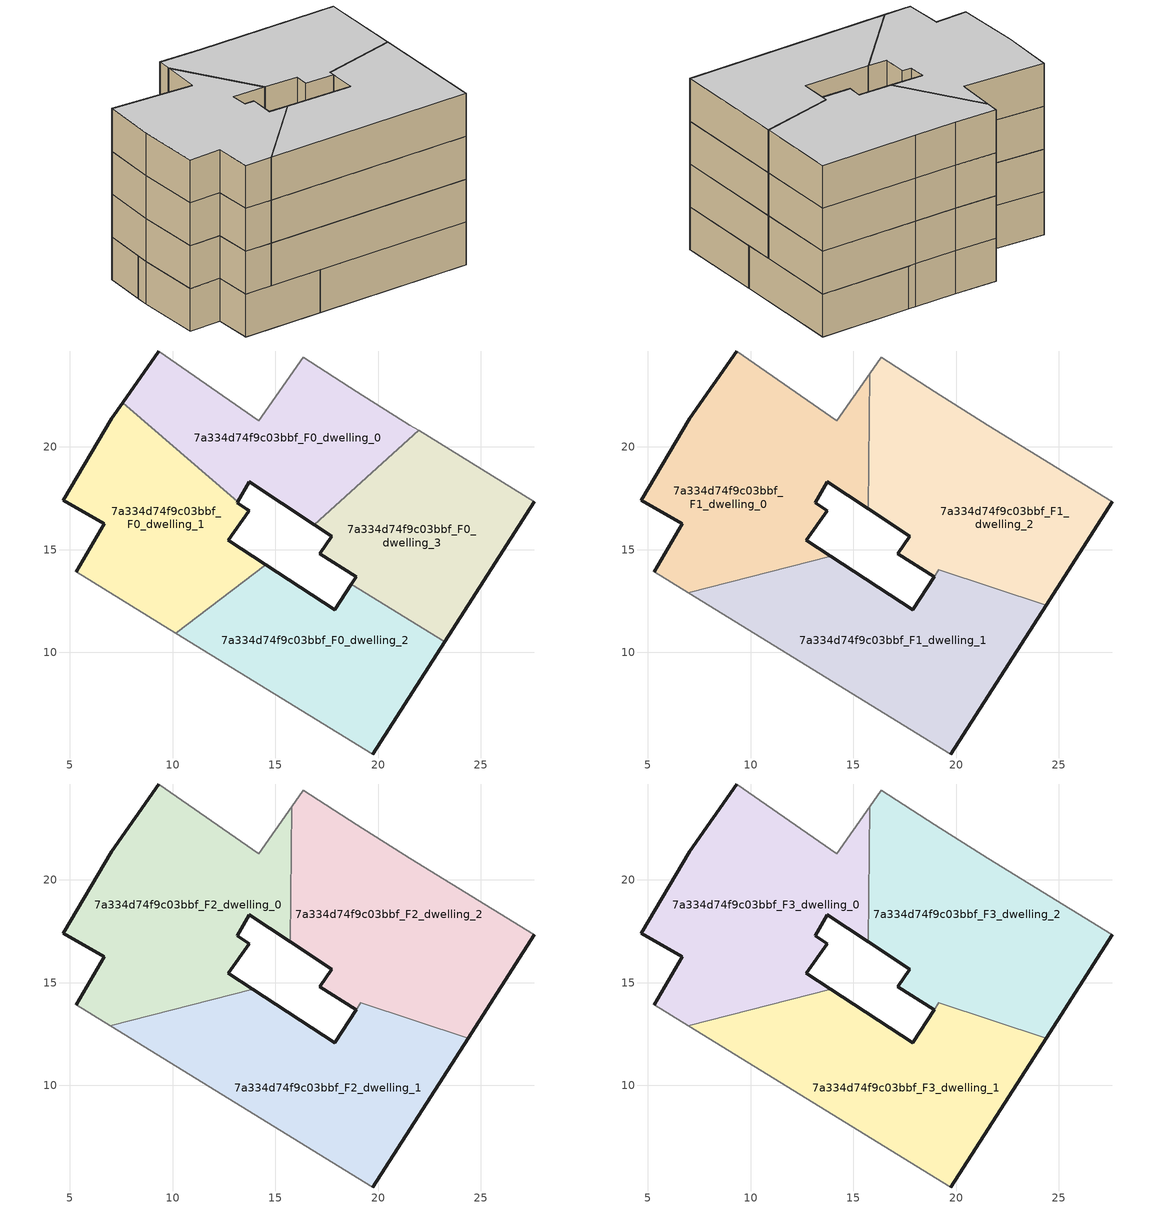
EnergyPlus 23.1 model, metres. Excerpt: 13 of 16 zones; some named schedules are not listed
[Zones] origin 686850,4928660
7a334d74f9c03bbf_F0_dwelling_0
 floor ground (EU_floor_Construction): 21.98,20.79 21.55,21.06 18.95,22.67 16.37,24.36 14.19,21.26 9.34,24.66 7.58,22.15 13.18,17.33 13.74,18.29 16.89,16.21 z0
 wall outside (EU_wall_Construction): 16.89,16.21 13.74,18.29 13.18,17.33 / 7.58,22.15 9.34,24.66 z0:3
 wall adiabatic (EU_wall_Construction): 9.34,24.66 14.19,21.26 16.37,24.36 18.95,22.67 21.55,21.06 21.98,20.79 z0:3
 wall to 7a334d74f9c03bbf_F0_dwelling_1 (EU_wall_Construction): 13.17,17.33 7.58,22.15 z0:3
 wall to 7a334d74f9c03bbf_F0_dwelling_3 (EU_wall_Construction): 21.98,20.79 16.89,16.21 z0:3
7a334d74f9c03bbf_F0_dwelling_1
 floor ground (EU_floor_Construction): 14.54,14.26 12.72,15.45 13.71,16.88 13.72,16.89 13.6,16.97 13.14,17.27 13.18,17.33 7.58,22.15 7.04,21.38 4.68,17.41 6.68,16.26 5.31,13.92 10.17,10.94 z0
 wall outside (EU_wall_Construction): 13.18,17.33 13.14,17.27 13.6,16.97 13.72,16.89 13.71,16.88 12.72,15.45 14.54,14.26 / 5.31,13.92 6.68,16.26 4.68,17.41 7.04,21.38 7.58,22.15 z0:3
 wall adiabatic (EU_wall_Construction): 10.17,10.94 5.31,13.92 z0:3
 wall to 7a334d74f9c03bbf_F0_dwelling_2 (EU_wall_Construction): 14.54,14.26 10.17,10.94 z0:3
7a334d74f9c03bbf_F0_dwelling_2
 floor ground (EU_floor_Construction): 19.74,5.06 23.23,10.51 18.69,13.31 17.9,12.08 14.54,14.26 10.17,10.94 z0
 wall outside (EU_wall_Construction): 14.54,14.26 17.9,12.08 18.69,13.31 / 23.23,10.51 19.74,5.06 z0:3
 wall adiabatic (EU_wall_Construction): 19.74,5.06 10.17,10.94 z0:3
 wall to 7a334d74f9c03bbf_F0_dwelling_3 (EU_wall_Construction): 18.69,13.31 23.23,10.51 z0:3
7a334d74f9c03bbf_F0_dwelling_3
 floor ground (EU_floor_Construction): 23.23,10.51 27.6,17.33 21.98,20.79 16.89,16.21 17.74,15.65 17.17,14.81 18.93,13.67 18.69,13.31 z0
 wall outside (EU_wall_Construction): 18.69,13.31 18.93,13.67 17.17,14.81 17.74,15.65 16.89,16.21 / 27.6,17.33 23.23,10.51 z0:3
 wall adiabatic (EU_wall_Construction): 21.98,20.79 27.6,17.33 z0:3
7a334d74f9c03bbf_F1_dwelling_0
 floor to 7a334d74f9c03bbf_F0_dwelling_0 (EU_floor_Construction): 15.73,16.98 15.8,23.55 14.19,21.26 9.34,24.66 7.58,22.15 13.17,17.33 13.74,18.29 z3
 floor to 7a334d74f9c03bbf_F0_dwelling_1 (EU_floor_Construction): 13.89,14.68 12.72,15.45 13.72,16.89 13.14,17.27 13.17,17.33 7.58,22.15 7.04,21.38 4.68,17.41 6.68,16.26 5.31,13.92 6.97,12.9 z3
 wall outside (EU_wall_Construction): 15.73,16.98 13.74,18.29 13.14,17.27 13.72,16.89 12.72,15.45 13.89,14.68 / 5.31,13.92 6.68,16.26 4.68,17.41 7.04,21.38 9.34,24.66 z3:6
 wall adiabatic (EU_wall_Construction): 9.34,24.66 14.19,21.26 15.8,23.55 / 6.97,12.9 5.31,13.92 z3:6
 wall to 7a334d74f9c03bbf_F1_dwelling_2 (EU_wall_Construction): 15.8,23.55 15.73,16.98 z3:6
 wall to 7a334d74f9c03bbf_F1_dwelling_1 (EU_wall_Construction): 13.89,14.68 6.97,12.9 z3:6
7a334d74f9c03bbf_F1_dwelling_1
 floor to 7a334d74f9c03bbf_F0_dwelling_1 (EU_floor_Construction): 14.54,14.26 13.89,14.68 6.97,12.9 10.17,10.94 z3
 floor to 7a334d74f9c03bbf_F0_dwelling_2 (EU_floor_Construction): 19.74,5.06 23.23,10.51 18.69,13.31 17.9,12.08 14.54,14.26 10.17,10.94 z3
 floor to 7a334d74f9c03bbf_F0_dwelling_3 (EU_floor_Construction): 23.23,10.51 24.38,12.3 19.15,14.02 18.93,13.67 18.69,13.31 z3
 wall outside (EU_wall_Construction): 24.38,12.3 19.74,5.06 / 13.89,14.68 17.9,12.08 18.93,13.67 z3:6
 wall adiabatic (EU_wall_Construction): 19.74,5.06 6.97,12.9 z3:6
 wall to 7a334d74f9c03bbf_F1_dwelling_2 (EU_wall_Construction): 18.93,13.67 19.15,14.02 / 19.16,14.02 24.38,12.3 z3:6
7a334d74f9c03bbf_F1_dwelling_2
 floor to 7a334d74f9c03bbf_F0_dwelling_0 (EU_floor_Construction): 21.98,20.79 21.55,21.06 18.95,22.67 16.37,24.36 15.8,23.55 15.73,16.98 16.89,16.21 z3
 floor to 7a334d74f9c03bbf_F0_dwelling_3 (EU_floor_Construction): 24.38,12.3 27.6,17.33 21.98,20.79 16.89,16.21 17.74,15.65 17.17,14.81 18.93,13.67 19.15,14.02 z3
 wall outside (EU_wall_Construction): 27.6,17.33 24.38,12.3 / 18.93,13.67 17.17,14.81 17.74,15.65 15.73,16.98 z3:6
 wall adiabatic (EU_wall_Construction): 15.8,23.55 16.37,24.36 18.95,22.67 21.55,21.06 27.6,17.33 z3:6
7a334d74f9c03bbf_F2_dwelling_0
 floor to 7a334d74f9c03bbf_F1_dwelling_0 (EU_floor_Construction): 13.89,14.68 12.72,15.45 13.72,16.89 13.14,17.27 13.74,18.29 15.73,16.98 15.8,23.55 14.19,21.26 9.34,24.66 7.04,21.38 4.68,17.41 6.68,16.26 5.31,13.92 6.97,12.9 z6
 wall outside (EU_wall_Construction): 15.73,16.98 13.74,18.29 13.14,17.27 13.72,16.89 12.72,15.45 13.89,14.68 / 5.31,13.92 6.68,16.26 4.68,17.41 7.04,21.38 9.34,24.66 z6:9
 wall adiabatic (EU_wall_Construction): 9.34,24.66 14.19,21.26 15.8,23.55 / 6.97,12.9 5.31,13.92 z6:9
 wall to 7a334d74f9c03bbf_F2_dwelling_2 (EU_wall_Construction): 15.8,23.55 15.73,16.98 z6:9
 wall to 7a334d74f9c03bbf_F2_dwelling_1 (EU_wall_Construction): 13.89,14.68 6.97,12.9 z6:9
7a334d74f9c03bbf_F2_dwelling_1
 floor to 7a334d74f9c03bbf_F1_dwelling_1 (EU_floor_Construction): 19.74,5.06 24.38,12.3 19.15,14.02 18.93,13.67 17.9,12.08 13.89,14.68 6.97,12.9 z6
 wall outside (EU_wall_Construction): 24.38,12.3 19.74,5.06 / 13.89,14.68 17.9,12.08 18.93,13.67 z6:9
 wall adiabatic (EU_wall_Construction): 19.74,5.06 6.97,12.9 z6:9
 wall to 7a334d74f9c03bbf_F2_dwelling_2 (EU_wall_Construction): 18.93,13.67 19.15,14.02 / 19.16,14.02 24.38,12.3 z6:9
7a334d74f9c03bbf_F2_dwelling_2
 floor to 7a334d74f9c03bbf_F1_dwelling_2 (EU_floor_Construction): 24.38,12.3 27.6,17.33 21.55,21.06 18.95,22.67 16.37,24.36 15.8,23.55 15.73,16.98 17.74,15.65 17.17,14.81 18.93,13.67 19.16,14.02 z6
 wall outside (EU_wall_Construction): 27.6,17.33 24.38,12.3 / 18.93,13.67 17.17,14.81 17.74,15.65 15.73,16.98 z6:9
 wall adiabatic (EU_wall_Construction): 15.8,23.55 16.37,24.36 18.95,22.67 21.55,21.06 27.6,17.33 z6:9
7a334d74f9c03bbf_F3_dwelling_0
 floor to 7a334d74f9c03bbf_F2_dwelling_0 (EU_floor_Construction): 13.89,14.68 12.72,15.45 13.72,16.89 13.14,17.27 13.74,18.29 15.73,16.98 15.8,23.55 14.19,21.26 9.34,24.66 7.04,21.38 4.68,17.41 6.68,16.26 5.31,13.92 6.97,12.9 z9
 wall outside (EU_wall_Construction): 15.73,16.98 13.74,18.29 13.14,17.27 13.72,16.89 12.72,15.45 13.89,14.68 / 5.31,13.92 6.68,16.26 4.68,17.41 7.04,21.38 9.34,24.66 z9:12
 wall adiabatic (EU_wall_Construction): 9.34,24.66 14.19,21.26 15.8,23.55 / 6.97,12.9 5.31,13.92 z9:12
 wall to 7a334d74f9c03bbf_F3_dwelling_2 (EU_wall_Construction): 15.8,23.55 15.73,16.98 z9:12
 wall to 7a334d74f9c03bbf_F3_dwelling_1 (EU_wall_Construction): 13.89,14.68 6.97,12.9 z9:12
 ceiling to 7a334d74f9c03bbf_F4_dwelling_0 (EU_floor_Construction): 15.8,23.55 15.73,16.98 13.74,18.29 13.14,17.27 13.72,16.89 12.72,15.45 13.89,14.68 6.97,12.9 5.31,13.92 6.68,16.26 4.68,17.41 7.04,21.38 9.34,24.66 14.19,21.26 z12
7a334d74f9c03bbf_F3_dwelling_1
 floor to 7a334d74f9c03bbf_F2_dwelling_1 (EU_floor_Construction): 19.74,5.06 24.38,12.3 19.15,14.02 18.93,13.67 17.9,12.08 13.89,14.68 6.97,12.9 z9
 wall outside (EU_wall_Construction): 24.38,12.3 19.74,5.06 / 13.89,14.68 17.9,12.08 18.93,13.67 z9:12
 wall adiabatic (EU_wall_Construction): 19.74,5.06 6.97,12.9 z9:12
 wall to 7a334d74f9c03bbf_F3_dwelling_2 (EU_wall_Construction): 18.93,13.67 19.15,14.02 / 19.16,14.02 24.38,12.3 z9:12
 ceiling to 7a334d74f9c03bbf_F4_dwelling_1 (EU_floor_Construction): 24.38,12.3 19.74,5.06 6.97,12.9 13.89,14.68 17.9,12.08 18.93,13.67 19.15,14.02 z12
7a334d74f9c03bbf_F3_dwelling_2
 floor to 7a334d74f9c03bbf_F2_dwelling_2 (EU_floor_Construction): 24.38,12.3 27.6,17.33 21.55,21.06 18.95,22.67 16.37,24.36 15.8,23.55 15.73,16.98 17.74,15.65 17.17,14.81 18.93,13.67 19.16,14.02 z9
 wall outside (EU_wall_Construction): 27.6,17.33 24.38,12.3 / 18.93,13.67 17.17,14.81 17.74,15.65 15.73,16.98 z9:12
 wall adiabatic (EU_wall_Construction): 15.8,23.55 16.37,24.36 18.95,22.67 21.55,21.06 27.6,17.33 z9:12
 ceiling to 7a334d74f9c03bbf_F4_dwelling_2 (EU_floor_Construction): 21.55,21.06 27.6,17.33 24.38,12.3 19.16,14.02 18.93,13.67 17.17,14.81 17.74,15.65 15.73,16.98 15.8,23.55 16.37,24.36 18.95,22.67 z12
[Building]
EU S2 Campaign: North Axis=0; Terrain=City; Solar Distribution=FullExterior
[Site:Location]
Bologna: Latitude=44.5; Longitude=11.25; Time Zone=1; Elevation=37
[SizingPeriod:WeatherFileDays]
AnnualSizingPeriod: Begin Month=1; Begin Day of Month=1; End Month=12; End Day of Month=31; Day of Week for Start Day=Monday; Use Weather File Daylight Saving Period=No; Use Weather File Rain and Snow Indicators=No
[MATERIAL]
EU_InternalMass_Material: Roughness=MediumRough; Thickness=0.1; Conductivity=1; Density=1800; Specific Heat=900; Thermal Absorptance=0.9; Solar Absorptance=0.7; Visible Absorptance=0.7
[MATERIAL:NOMASS] Roughness=MediumRough; Thermal Absorptance=0.9; Solar Absorptance=0.7; Visible Absorptance=0.7
Name | Thermal Resistance
EU_wall_NoMass | 0.905828
EU_floor_NoMass | 0.67114
[CONSTRUCTION]
EU_wall_Construction: EU_wall_NoMass
EU_floor_Construction: EU_floor_NoMass
EU_InternalMass_Construction: EU_InternalMass_Material
[ZONE] Type=1; Multiplier=1; Ceiling Height=autocalculate; Floor Area=autocalculate; Part of Total Floor Area=Yes
Name | Volume
7a334d74f9c03bbf_F0_dwelling_0 | 179.15
7a334d74f9c03bbf_F1_dwelling_0 | 238.865
7a334d74f9c03bbf_F2_dwelling_0; 7a334d74f9c03bbf_F3_dwelling_0 | 238.868
7a334d74f9c03bbf_F0_dwelling_1 | 179.149
7a334d74f9c03bbf_F1_dwelling_1 | 237.874
7a334d74f9c03bbf_F2_dwelling_1; 7a334d74f9c03bbf_F3_dwelling_1 | 237.877
7a334d74f9c03bbf_F0_dwelling_2 | 179.158
7a334d74f9c03bbf_F1_dwelling_2 | 239.848
7a334d74f9c03bbf_F2_dwelling_2; 7a334d74f9c03bbf_F3_dwelling_2 | 239.85
7a334d74f9c03bbf_F0_dwelling_3 | 179.155
[INTERNALMASS] Construction=EU_InternalMass_Construction
Name | Zone or ZoneList | Surface Area
7a334d74f9c03bbf_F0_dwelling_0_EU_InternalMass | 7a334d74f9c03bbf_F0_dwelling_0 | 59.7165
7a334d74f9c03bbf_F0_dwelling_1_EU_InternalMass | 7a334d74f9c03bbf_F0_dwelling_1 | 59.7164
7a334d74f9c03bbf_F0_dwelling_2_EU_InternalMass | 7a334d74f9c03bbf_F0_dwelling_2 | 59.7192
7a334d74f9c03bbf_F0_dwelling_3_EU_InternalMass | 7a334d74f9c03bbf_F0_dwelling_3 | 59.7182
7a334d74f9c03bbf_F1_dwelling_0_EU_InternalMass | 7a334d74f9c03bbf_F1_dwelling_0 | 79.6226
7a334d74f9c03bbf_F1_dwelling_1_EU_InternalMass | 7a334d74f9c03bbf_F1_dwelling_1 | 79.2943
7a334d74f9c03bbf_F1_dwelling_2_EU_InternalMass | 7a334d74f9c03bbf_F1_dwelling_2 | 79.9504
7a334d74f9c03bbf_F2_dwelling_0_EU_InternalMass | 7a334d74f9c03bbf_F2_dwelling_0 | 79.6226
7a334d74f9c03bbf_F2_dwelling_1_EU_InternalMass | 7a334d74f9c03bbf_F2_dwelling_1 | 79.2943
7a334d74f9c03bbf_F2_dwelling_2_EU_InternalMass | 7a334d74f9c03bbf_F2_dwelling_2 | 79.9504
7a334d74f9c03bbf_F3_dwelling_0_EU_InternalMass | 7a334d74f9c03bbf_F3_dwelling_0 | 79.6226
7a334d74f9c03bbf_F3_dwelling_1_EU_InternalMass | 7a334d74f9c03bbf_F3_dwelling_1 | 79.2943
7a334d74f9c03bbf_F3_dwelling_2_EU_InternalMass | 7a334d74f9c03bbf_F3_dwelling_2 | 79.9504
[OTHEREQUIPMENT] Fuel Type=Electricity; Design Level Calculation Method=Watts/Area; Power per Zone Floor Area=1; Fraction Latent=0; Fraction Radiant=0; Fraction Lost=0; Carbon Dioxide Generation Rate=0; EndUse Subcategory=EU_Step8_InternalGains
Name | Zone or ZoneList or Space or SpaceList | Schedule
EU_Step8_InternalGain_7a334d74f9c03bbf_F0_dwelling_0_f000 | 7a334d74f9c03bbf_F0_dwelling_0 | EU_Step8_GainSchedule_7a334d74f9c03bbf_F0_dwelling_0_f000
EU_Step8_InternalGain_7a334d74f9c03bbf_F0_dwelling_1_f000 | 7a334d74f9c03bbf_F0_dwelling_1 | EU_Step8_GainSchedule_7a334d74f9c03bbf_F0_dwelling_1_f000
EU_Step8_InternalGain_7a334d74f9c03bbf_F0_dwelling_2_f000 | 7a334d74f9c03bbf_F0_dwelling_2 | EU_Step8_GainSchedule_7a334d74f9c03bbf_F0_dwelling_2_f000
EU_Step8_InternalGain_7a334d74f9c03bbf_F0_dwelling_3_f000 | 7a334d74f9c03bbf_F0_dwelling_3 | EU_Step8_GainSchedule_7a334d74f9c03bbf_F0_dwelling_3_f000
EU_Step8_InternalGain_7a334d74f9c03bbf_F1_dwelling_0_f000 | 7a334d74f9c03bbf_F1_dwelling_0 | EU_Step8_GainSchedule_7a334d74f9c03bbf_F1_dwelling_0_f000
EU_Step8_InternalGain_7a334d74f9c03bbf_F1_dwelling_1_f000 | 7a334d74f9c03bbf_F1_dwelling_1 | EU_Step8_GainSchedule_7a334d74f9c03bbf_F1_dwelling_1_f000
EU_Step8_InternalGain_7a334d74f9c03bbf_F1_dwelling_2_f000 | 7a334d74f9c03bbf_F1_dwelling_2 | EU_Step8_GainSchedule_7a334d74f9c03bbf_F1_dwelling_2_f000
EU_Step8_InternalGain_7a334d74f9c03bbf_F2_dwelling_0_f000 | 7a334d74f9c03bbf_F2_dwelling_0 | EU_Step8_GainSchedule_7a334d74f9c03bbf_F2_dwelling_0_f000
EU_Step8_InternalGain_7a334d74f9c03bbf_F2_dwelling_1_f000 | 7a334d74f9c03bbf_F2_dwelling_1 | EU_Step8_GainSchedule_7a334d74f9c03bbf_F2_dwelling_1_f000
EU_Step8_InternalGain_7a334d74f9c03bbf_F2_dwelling_2_f000 | 7a334d74f9c03bbf_F2_dwelling_2 | EU_Step8_GainSchedule_7a334d74f9c03bbf_F2_dwelling_2_f000
EU_Step8_InternalGain_7a334d74f9c03bbf_F3_dwelling_0_f000 | 7a334d74f9c03bbf_F3_dwelling_0 | EU_Step8_GainSchedule_7a334d74f9c03bbf_F3_dwelling_0_f000
EU_Step8_InternalGain_7a334d74f9c03bbf_F3_dwelling_1_f000 | 7a334d74f9c03bbf_F3_dwelling_1 | EU_Step8_GainSchedule_7a334d74f9c03bbf_F3_dwelling_1_f000
EU_Step8_InternalGain_7a334d74f9c03bbf_F3_dwelling_2_f000 | 7a334d74f9c03bbf_F3_dwelling_2 | EU_Step8_GainSchedule_7a334d74f9c03bbf_F3_dwelling_2_f000
[ZONEVENTILATION:DESIGNFLOWRATE] Schedule=EU_AlwaysOn; Design Flow Rate Calculation Method=AirChanges/Hour; Air Changes per Hour=0.73129; Ventilation Type=Natural; Fan Pressure Rise=0; Fan Total Efficiency=1; Constant Term Coefficient=1; Temperature Term Coefficient=0; Velocity Term Coefficient=0; Velocity Squared Term Coefficient=0; Minimum Indoor Temperature=-100; Maximum Indoor Temperature=100; Delta Temperature=-100; Minimum Outdoor Temperature=-100; Maximum Outdoor Temperature=100; Maximum Wind Speed=40
Name | Zone or ZoneList or Space or SpaceList
EU_ConstantAir_7a334d74f9c03bbf_F0_dwelling_0 | 7a334d74f9c03bbf_F0_dwelling_0
EU_ConstantAir_7a334d74f9c03bbf_F0_dwelling_1 | 7a334d74f9c03bbf_F0_dwelling_1
EU_ConstantAir_7a334d74f9c03bbf_F0_dwelling_2 | 7a334d74f9c03bbf_F0_dwelling_2
EU_ConstantAir_7a334d74f9c03bbf_F0_dwelling_3 | 7a334d74f9c03bbf_F0_dwelling_3
EU_ConstantAir_7a334d74f9c03bbf_F1_dwelling_0 | 7a334d74f9c03bbf_F1_dwelling_0
EU_ConstantAir_7a334d74f9c03bbf_F1_dwelling_1 | 7a334d74f9c03bbf_F1_dwelling_1
EU_ConstantAir_7a334d74f9c03bbf_F1_dwelling_2 | 7a334d74f9c03bbf_F1_dwelling_2
EU_ConstantAir_7a334d74f9c03bbf_F2_dwelling_0 | 7a334d74f9c03bbf_F2_dwelling_0
EU_ConstantAir_7a334d74f9c03bbf_F2_dwelling_1 | 7a334d74f9c03bbf_F2_dwelling_1
EU_ConstantAir_7a334d74f9c03bbf_F2_dwelling_2 | 7a334d74f9c03bbf_F2_dwelling_2
EU_ConstantAir_7a334d74f9c03bbf_F3_dwelling_0 | 7a334d74f9c03bbf_F3_dwelling_0
EU_ConstantAir_7a334d74f9c03bbf_F3_dwelling_1 | 7a334d74f9c03bbf_F3_dwelling_1
EU_ConstantAir_7a334d74f9c03bbf_F3_dwelling_2 | 7a334d74f9c03bbf_F3_dwelling_2
[HVACTEMPLATE:THERMOSTAT] Constant Heating Setpoint=20; Constant Cooling Setpoint=50
EU_HeatOnly_7a334d74f9c03bbf_F0_dwelling_0; EU_HeatOnly_7a334d74f9c03bbf_F0_dwelling_1; EU_HeatOnly_7a334d74f9c03bbf_F0_dwelling_2; EU_HeatOnly_7a334d74f9c03bbf_F0_dwelling_3; EU_HeatOnly_7a334d74f9c03bbf_F1_dwelling_0; EU_HeatOnly_7a334d74f9c03bbf_F1_dwelling_1; EU_HeatOnly_7a334d74f9c03bbf_F1_dwelling_2; EU_HeatOnly_7a334d74f9c03bbf_F2_dwelling_0; EU_HeatOnly_7a334d74f9c03bbf_F2_dwelling_1; EU_HeatOnly_7a334d74f9c03bbf_F2_dwelling_2; EU_HeatOnly_7a334d74f9c03bbf_F3_dwelling_0; EU_HeatOnly_7a334d74f9c03bbf_F3_dwelling_1; EU_HeatOnly_7a334d74f9c03bbf_F3_dwelling_2; EU_HeatOnly_7a334d74f9c03bbf_F4_dwelling_0; EU_HeatOnly_7a334d74f9c03bbf_F4_dwelling_1; EU_HeatOnly_7a334d74f9c03bbf_F4_dwelling_2
[HVACTEMPLATE:ZONE:IDEALLOADSAIRSYSTEM] System Availability Schedule=EU_AlwaysOn; Maximum Heating Supply Air Temperature=50; Minimum Cooling Supply Air Temperature=13; Maximum Heating Supply Air Humidity Ratio=0.0156; Minimum Cooling Supply Air Humidity Ratio=0.0077; Heating Limit=NoLimit; Cooling Limit=NoLimit; Heating Availability Schedule=EU_AlwaysOn; Cooling Availability Schedule=EU_CoolingOff; Dehumidification Control Type=ConstantSensibleHeatRatio; Cooling Sensible Heat Ratio=0.7; Dehumidification Setpoint=60; Humidification Control Type=None; Humidification Setpoint=30; Outdoor Air Method=None; Outdoor Air Flow Rate per Person=0.00944; Outdoor Air Flow Rate per Zone Floor Area=0; Outdoor Air Flow Rate per Zone=0; Demand Controlled Ventilation Type=None; Outdoor Air Economizer Type=NoEconomizer; Heat Recovery Type=None; Sensible Heat Recovery Effectiveness=0.7; Latent Heat Recovery Effectiveness=0.65
Name | Template Thermostat
7a334d74f9c03bbf_F0_dwelling_0 | EU_HeatOnly_7a334d74f9c03bbf_F0_dwelling_0
7a334d74f9c03bbf_F0_dwelling_1 | EU_HeatOnly_7a334d74f9c03bbf_F0_dwelling_1
7a334d74f9c03bbf_F0_dwelling_2 | EU_HeatOnly_7a334d74f9c03bbf_F0_dwelling_2
7a334d74f9c03bbf_F0_dwelling_3 | EU_HeatOnly_7a334d74f9c03bbf_F0_dwelling_3
7a334d74f9c03bbf_F1_dwelling_0 | EU_HeatOnly_7a334d74f9c03bbf_F1_dwelling_0
7a334d74f9c03bbf_F1_dwelling_1 | EU_HeatOnly_7a334d74f9c03bbf_F1_dwelling_1
7a334d74f9c03bbf_F1_dwelling_2 | EU_HeatOnly_7a334d74f9c03bbf_F1_dwelling_2
7a334d74f9c03bbf_F2_dwelling_0 | EU_HeatOnly_7a334d74f9c03bbf_F2_dwelling_0
7a334d74f9c03bbf_F2_dwelling_1 | EU_HeatOnly_7a334d74f9c03bbf_F2_dwelling_1
7a334d74f9c03bbf_F2_dwelling_2 | EU_HeatOnly_7a334d74f9c03bbf_F2_dwelling_2
7a334d74f9c03bbf_F3_dwelling_0 | EU_HeatOnly_7a334d74f9c03bbf_F3_dwelling_0
7a334d74f9c03bbf_F3_dwelling_1 | EU_HeatOnly_7a334d74f9c03bbf_F3_dwelling_1
7a334d74f9c03bbf_F3_dwelling_2 | EU_HeatOnly_7a334d74f9c03bbf_F3_dwelling_2
